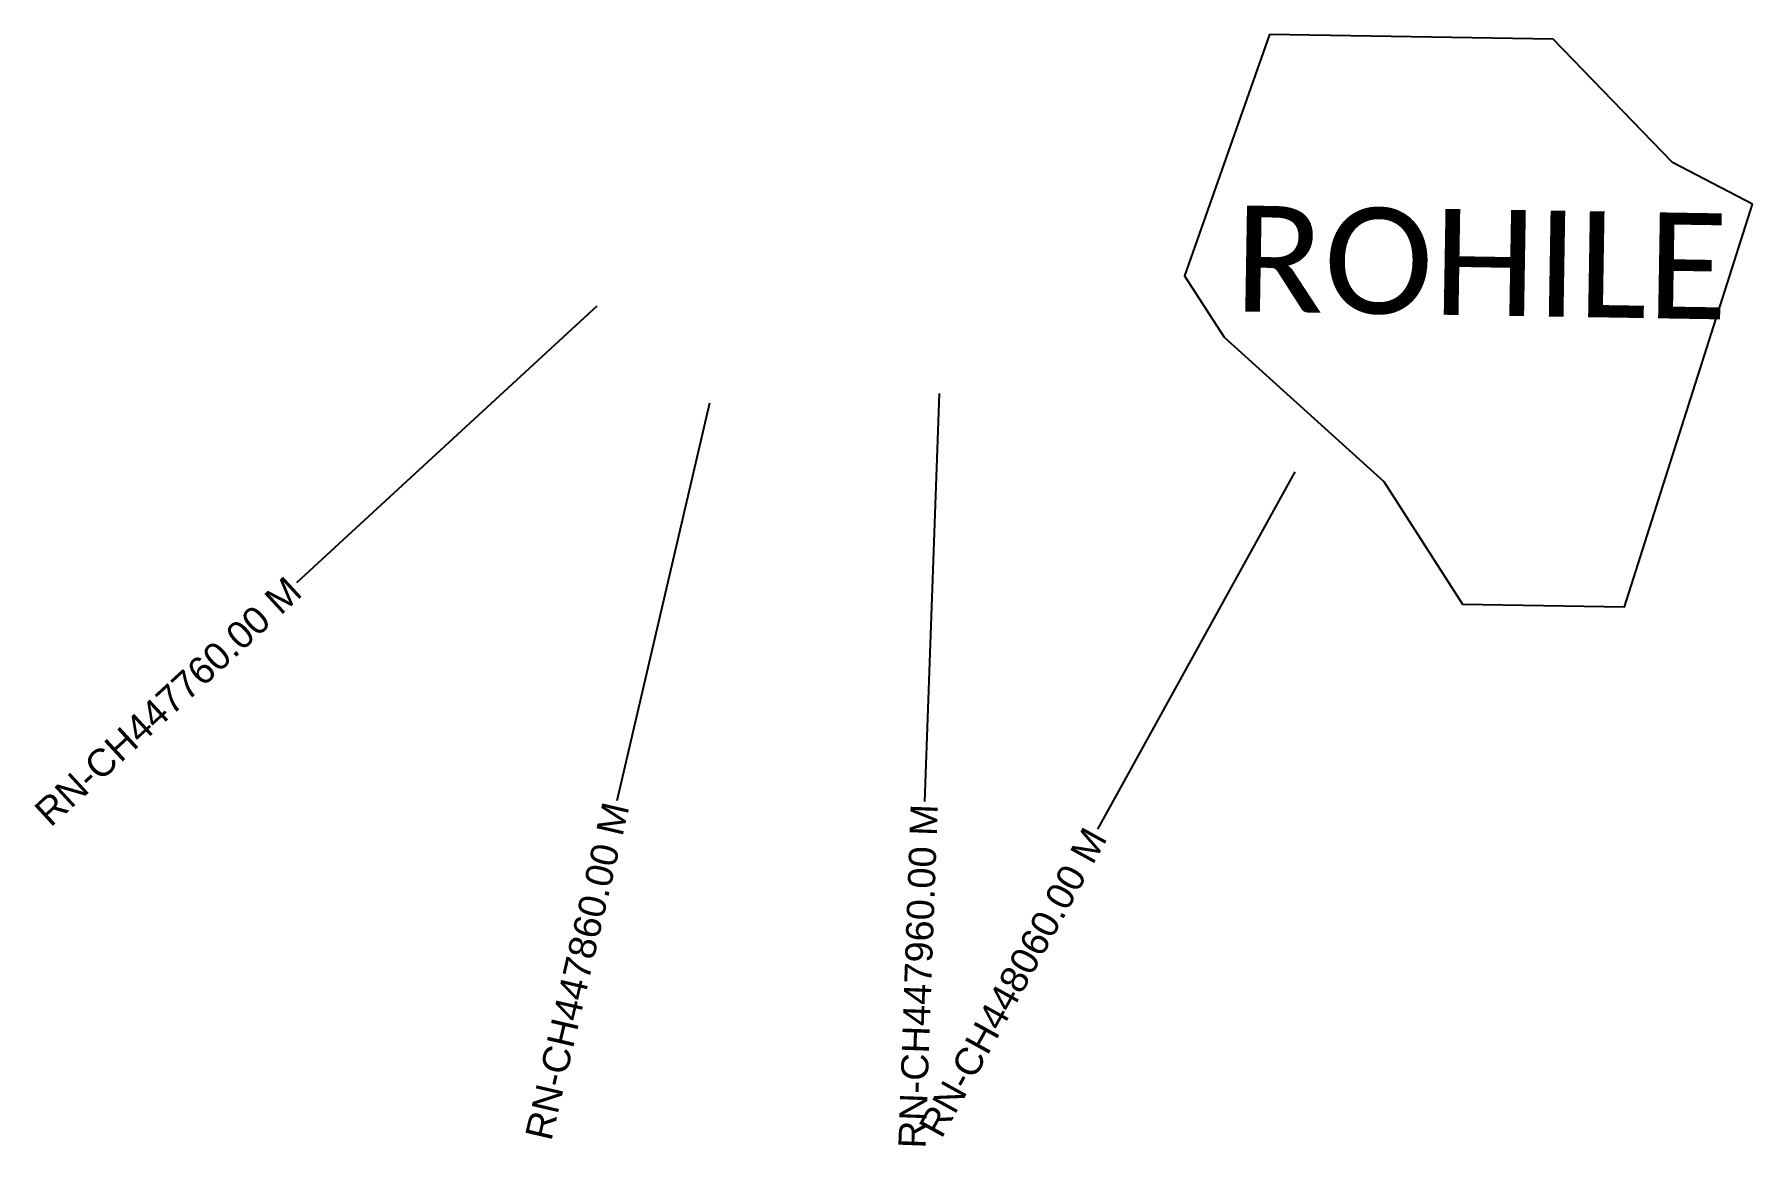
# Model space of a CAD drawing. Header units: metres. Extents: x 312638 to 313270, y 1915350 to 1915758.
import ezdxf
from ezdxf.enums import TextEntityAlignment as Align

# ---------------------------------------------------------------- set-up
doc = ezdxf.new("R2010")
doc.units = ezdxf.units.M
doc.header["$MEASUREMENT"] = 0
for name, color, linetype in [('CS', 134, 'Continuous'), ('CSMark', 6, 'Continuous'), ('VILLAGE BOUNDRY', 10, 'Continuous'), ('VILLAGE NAME', 250, 'Continuous')]:
    doc.layers.add(name, color=color, linetype=linetype)
doc.styles.get("Standard").update_dxf_attribs({"font": 'arial.ttf'})

msp = doc.modelspace()

# ---------------------------------------------------------------- linework, layer by layer
at = {"layer": 'CS'}
for p, q in [((312844.95, 1915658.49), (312734.65, 1915556.83)), ((312970.73, 1915626.36), (312965.31, 1915476.46)), ((312886.4, 1915622.77), (312852.33, 1915476.69)), ((313101.38, 1915597.58), (313028.86, 1915466.28))]:
    msp.add_line(p, q, dxfattribs=at)
at = {"layer": 'VILLAGE BOUNDRY'}
msp.add_lwpolyline([(313269.58, 1915695.96), (313240.12, 1915711.3), (313196.25, 1915756.65), (313092.13, 1915758.37), (313060.9, 1915669.64), (313075.41, 1915647.09), (313134.04, 1915594.05), (313163.05, 1915548.95), (313222.52, 1915547.97)], close=True, dxfattribs=at)

# ---------------------------------------------------------------- texts
at = {"layer": 'CSMark'}
for s, rotation, p in [('RN-CH447760.00 M', 42.66513, (312733.92, 1915556.16)), ('RN-CH447860.00 M', 76.87339, (312852.1, 1915475.72)), ('RN-CH447960.00 M', 87.92839, (312965.27, 1915475.46)), ('RN-CH448060.00 M', 61.08827, (313028.38, 1915465.4))]:
    msp.add_text(s, height=10, rotation=rotation, dxfattribs=at).set_placement(p, align=Align.MIDDLE_RIGHT)
at = {"layer": 'VILLAGE NAME', "insert": (313079.47, 1915695.52), "char_height": 38.939, "attachment_point": 1, "rotation": 359.05347}
msp.add_mtext_dynamic_manual_height_columns('{\\fCalibri|b0|i0|c0|p34;ROHILE}', width=70.0532, gutter_width=194.7, heights=[0], dxfattribs=at)

doc.saveas('drawing.dxf')
